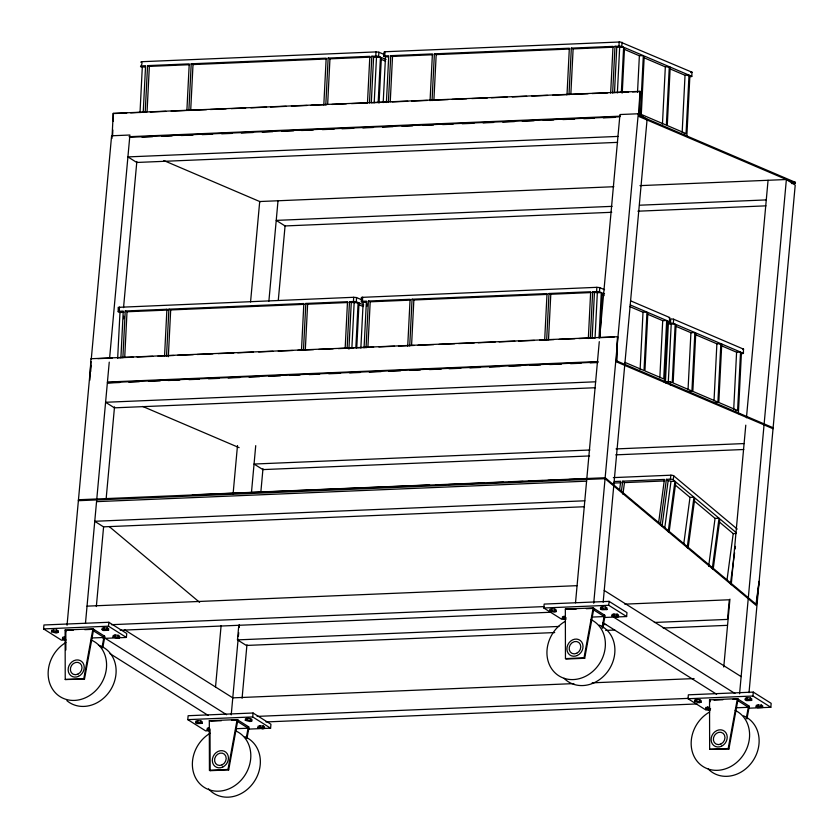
<?xml version="1.0" encoding="UTF-8"?>
<svg xmlns="http://www.w3.org/2000/svg" width="839" height="839" viewBox="0 0 839 839"><rect width="100%" height="100%" fill="white"/><g stroke="black" fill="none" stroke-linecap="round" stroke-linejoin="round"><path stroke-width="1.26" d="M89.825 380.245L90.906 358.735L617.588 336.722L616.822 360.959M90.717 371.583L91.032 365.259M111.975 138.414L112.027 137.407M112.09 136.138L113.234 113.359L639.916 91.346L639.15 115.593M112.541 136.338L112.856 130.003M113.307 121.141L113.234 113.359M123.941 312.307L119.977 312.475L118.184 311.709L118.215 307.336L353.67 297.289L356.407 297.53L362.563 300.152M118.184 311.709L119.274 311.248L119.484 307.074M117.68 357.938L119.977 312.475M120.889 357.844L123.239 311.08L119.274 311.248M123.616 318.81L123.753 316.209M122.872 357.76L125.231 310.996L166.909 309.255L168.691 310.021M124.728 357.225L127.014 311.762L125.231 310.996M145.283 66.984C136.096 67.026 143.196 66.638 141.812 61.698L375.998 51.913L378.746 52.165L383.696 54.273M140.019 112.562L142.305 67.099M143.217 112.468L145.577 65.704L141.602 65.872M145.199 112.384L147.559 65.62L189.236 63.879L186.877 110.643M147.056 111.849L149.352 66.386L147.559 65.62M164.549 356.019L166.909 309.255M166.531 355.935L168.891 309.172L303.844 303.529L301.484 350.293M168.324 356.701L170.684 309.937L168.891 309.172M188.859 110.559L191.219 63.795L326.172 58.164L323.812 104.917M190.715 110.024L193.012 64.561L191.219 63.795M303.466 350.209L305.826 303.445L347.503 301.704L345.144 348.468M305.323 349.674L307.619 304.211L305.826 303.445M325.805 104.833L328.154 58.08L369.831 56.339L367.472 103.092M327.661 104.298L329.947 58.845L328.154 58.08M347.126 348.384L349.485 301.621L355.117 301.516L358.127 302.522L355.83 347.986M348.919 349.15L351.279 302.386L349.485 301.621M353.46 301.463L353.67 297.289M351.866 348.154L354.152 302.69L351.279 302.386M356.334 301.757L356.544 297.583M356.732 348.363L359.019 302.91L357.036 302.994M369.464 103.008L371.813 56.255L377.456 56.14L380.455 57.146L378.169 102.61M367.073 302.009L363.151 302.522L361.368 301.757L361.389 297.384L596.844 287.326L599.591 287.578L604.541 289.686M371.32 102.473L373.607 57.021L371.813 56.255M361.368 301.757L362.448 301.295L362.658 297.121M360.864 347.986L363.151 302.522M375.788 56.087L375.998 51.913M374.194 102.778L376.491 57.314L373.607 57.021M378.662 56.381L378.871 52.207M364.063 347.891L366.423 301.128L362.448 301.295M366.926 306.256L367.062 303.655M366.045 347.807L368.405 301.044L410.082 299.303L407.723 346.067M379.06 102.998L381.357 57.534L386.055 59.538M367.902 347.273L370.198 301.809L368.405 301.044M388.457 57.031L383.696 56.381L383.853 53.256M383.696 56.381L384.786 55.919L384.996 51.745L620.283 41.971L692.091 72.248L690.812 72.563M383.192 102.61L385.489 57.146M386.391 102.515L388.751 55.752L384.786 55.919M388.384 102.431L390.733 55.668L432.41 53.927L430.061 100.69M390.24 101.897L392.526 56.433L390.733 55.668M409.715 345.983L412.064 299.219L547.018 293.577L544.658 340.34M411.571 345.448L413.858 299.984L412.064 299.219M432.043 100.607L434.392 53.843L569.345 48.211L566.996 94.964M433.899 100.072L436.186 54.608L434.392 53.843M546.65 340.256L549 293.493L590.677 291.752L588.328 338.516M548.507 339.722L550.793 294.258L549 293.493M568.978 94.88L571.338 48.127L613.005 46.386L610.656 93.139M570.835 94.346L573.121 48.893L571.338 48.127M590.31 338.432L592.659 291.668L598.301 291.563L601.301 292.57L599.015 338.033M592.166 337.897L594.452 292.433L592.659 291.668M596.634 291.511L596.844 287.326M595.04 338.201L597.337 292.738L594.452 292.433M599.518 291.804L599.728 287.63M599.979 337.11L602.203 292.958L604.552 293.954M612.638 93.056L614.997 46.302L620.629 46.187L623.639 47.194L621.342 92.657M614.494 92.521L616.78 47.068L614.997 46.302M618.962 46.135L619.172 41.96M617.378 92.825L619.664 47.362L616.78 47.068M621.846 46.428L622.056 42.254M622.244 93.045L624.531 47.582L643.335 55.615L640.388 114.062L638.406 114.146M617.588 336.722L616.319 361.777L773.034 428.729L773.086 427.722L616.371 360.77M637.535 92.154L639.37 55.783L624.09 49.249M639.916 91.346L638.657 116.401L795.362 183.353L795.414 182.346L638.699 115.394M640.126 369.401L643.01 312.244L629.869 306.634M630.257 304.945L646.974 312.087L644.027 370.534L624.929 362.375M662.453 124.025L665.337 66.879L643.849 57.692M669.302 66.711L666.365 125.158L641.29 114.45L644.226 55.993L669.302 66.711L665.337 66.879M670.204 67.089L667.257 125.546L686.061 133.579L689.008 75.132L670.204 67.089L668.222 67.172M659.832 377.812L662.705 320.666L647.425 314.143M666.68 320.498L663.733 378.945L644.929 370.911L647.865 312.465L666.68 320.498L662.705 320.666M665.39 382.448L668.337 324.001L675.185 324.137L672.238 382.584L669.228 381.577L663.597 381.682M668.274 322.113L669.543 321.851L669.574 317.478L631.033 301.012M667.54 323.193L670.508 323.067L670.718 318.893L673.465 319.145L743.648 349.192L742.851 349.464M668.264 382.752L671.21 324.305M682.159 132.447L685.033 75.29L669.753 68.767M670.288 384.954L670.445 381.818M675.185 324.137L673.392 323.372L673.602 319.198M686.826 136.463L689.899 75.51L687.917 75.594M690.602 76.737L691.871 76.475L691.902 72.102M688.032 389.873L690.917 332.716L675.636 326.193M691.934 391.005L694.881 332.548L676.077 324.515L673.13 382.962L691.934 391.005L689.952 391.079M714.01 400.958L716.884 343.812L695.395 334.635M717.911 402.101L720.858 343.644L695.783 332.936L692.836 391.383L717.911 402.101L715.929 402.175M721.75 344.032L718.803 402.479L737.607 410.512L740.554 352.065L721.75 344.032L719.768 344.116M733.706 409.38L736.59 352.233L721.309 345.699M742.148 353.68L743.427 353.418L743.448 349.034M65.369 640L61.467 640.167L43.586 628.914L43.943 624.982L108.86 622.276L126.752 633.529L126.395 637.451L103.019 638.427M51.515 631.819L51.651 630.257L56.695 630.047L58.09 630.928L57.954 632.491L56.14 633.036L51.515 631.819L56.549 631.61L57.954 632.491M53.329 631.274L53.476 629.711M56.549 631.61L56.695 630.047M62.474 638.899L62.621 637.336L64.435 636.791L64.288 638.353L62.474 638.899L66.029 640M65.673 632.008L65.82 630.456L65.117 630.016L65.232 679.506L84.477 679.171L93.643 629.292L84.781 629.659M67.047 625.244L91.042 361.588M91.283 358.977L111.597 135.782L129.909 135.016L109.594 358.211M85.473 623.325L109.248 362.123M93.643 629.292L93.496 630.844L104.015 637.472L104.162 635.91L102.043 647.425M96.338 606.534L103.585 526.923L94.755 521.281L584.793 500.799M106.196 498.209L114.513 406.842M123.543 307.64L136.841 161.455M102.096 629.628L102.232 628.065L107.266 627.855L108.671 628.736L108.535 630.299L103.491 630.509L102.096 629.628L107.13 629.418L108.535 630.299M103.91 629.082L104.046 627.52M107.13 629.418L107.266 627.855M126.395 637.451L108.504 626.198L108.86 622.276M113.066 637.095L113.202 635.532L115.027 634.987L118.247 635.322L119.641 636.203L119.505 637.766L117.691 638.311L113.066 637.095L114.88 636.549L119.505 637.766M114.88 636.549L115.027 634.987M118.1 636.885L118.247 635.322M209.561 730.738L205.67 730.895L187.779 719.642L188.135 715.719L253.063 713.003L270.945 724.256L270.588 728.189L262.796 728.514M195.676 722.704L195.823 721.152L197.637 720.607L200.857 720.942L202.262 721.823L202.115 723.375L197.081 723.596L195.676 722.704L197.49 722.159L202.115 723.375M197.49 722.159L197.637 720.607M200.71 722.494L200.857 720.942M207.17 729.762L207.317 728.21L209.131 727.654L208.995 729.217L207.17 729.762L208.575 730.643M215.529 686.931L221.108 625.6M233.095 493.814L237.489 445.53M250.557 301.998L259.702 201.528L613.854 186.719M554.705 632.554L246.309 645.443L237.468 639.884L238.811 625.16M231.228 714.87L238.119 639.192M238.36 636.581L238.716 632.669M239.188 627.446L239.419 624.835M251.417 493.049L255.727 445.645M268.879 301.232L278.013 200.762M231.512 720.292L237.836 720.019L237.689 721.582L248.218 728.2L248.354 726.647L246.247 738.152M242.083 698.247L246.949 644.751M260.845 492.084L262.985 468.592M278.296 300.268L285.071 225.89M245.334 720.323L245.47 718.761L247.295 718.215L250.515 718.551L251.91 719.432L251.773 720.995L249.959 721.54L245.334 720.323L247.148 719.778L251.773 720.995M247.148 719.778L247.295 718.215M250.368 720.114L250.515 718.551M270.588 728.189L252.707 716.936L253.063 713.003M257.982 727.717L258.129 726.154L263.163 725.945L264.568 726.836L264.421 728.388L262.607 728.934L257.982 727.717L263.027 727.507L264.421 728.388M259.807 727.172L259.943 725.609M263.027 727.507L263.163 725.945M565.591 619.098L561.7 619.266L543.808 608.002L544.165 604.08L609.093 601.364L626.974 612.617L626.618 616.55L604.541 617.473M549.692 610.918L549.828 609.366L551.653 608.81L554.873 609.145L556.267 610.037L556.131 611.589L554.317 612.134L549.692 610.918L551.506 610.373L556.131 611.589M551.506 610.373L551.653 608.81M554.726 610.708L554.873 609.145M562.34 618.312L562.487 616.759L564.301 616.214L564.165 617.766L562.34 618.312L565.895 619.423M575.512 602.842L599.287 341.641M599.644 337.729L619.948 114.534L638.269 113.768L647.1 119.327L603.157 602.255M593.729 603.231L638.269 113.768M586.272 608.705L593.865 608.38L593.718 609.943L604.248 616.56L604.384 615.008L602.035 627.792M600.504 608.873L600.64 607.31L602.465 606.765L605.685 607.1L607.079 607.992L606.943 609.544L601.909 609.754L600.504 608.873L602.318 608.327L606.943 609.544M602.318 608.327L602.465 606.765M605.538 608.663L605.685 607.1M626.618 616.55L608.736 605.297L609.093 601.364M611.998 615.931L612.145 614.368L617.179 614.158L618.584 615.039L618.437 616.602L616.623 617.147L611.998 615.931L613.812 615.386L618.437 616.602M613.812 615.386L613.959 613.823M617.032 615.721L617.179 614.158M709.794 709.836L705.893 709.993L688.011 698.74L688.368 694.818L753.286 692.102L771.177 703.355L770.821 707.277L748.745 708.2M694.608 701.54L694.755 699.988L696.569 699.443L699.789 699.778L701.194 700.659L701.047 702.212L699.233 702.757L694.608 701.54L696.433 700.995L701.047 702.212M696.433 700.995L696.569 699.443M699.653 701.331L699.789 699.778M710.203 710.234L705.589 709.007L705.725 707.455L709.689 707.13M705.589 709.007L707.403 708.462L707.539 706.91M710.098 701.834L710.234 700.282L709.532 699.841L709.647 749.332L728.902 749.007L738.058 699.118L733.003 699.327M723.763 666.995L729.94 599.14M731.241 584.783L745.777 425.163M746.448 417.759L768.063 180.28M738.058 699.118L737.921 700.68L748.44 707.298L748.587 705.735L746.238 718.53M739.579 693.79L786.374 179.515L639.989 185.629M745.2 699.747L745.347 698.184L747.161 697.639L750.381 697.975L751.786 698.856L751.639 700.418L746.605 700.628L745.2 699.747L747.014 699.191L751.639 700.418M747.014 699.191L747.161 697.639M749.017 692.657L795.215 185.073L786.374 179.515M750.234 699.527L750.381 697.975M770.821 707.277L752.929 696.024L753.286 692.102M756.159 706.816L756.306 705.263L761.34 705.054L762.745 705.935L762.599 707.487L757.565 707.707L756.159 706.816L761.204 706.606L762.599 707.487M757.984 706.27L758.12 704.718M761.204 706.606L761.34 705.054M605.066 478.681L605.192 477.737L78.509 499.74L78.384 500.694L605.066 478.681L756.327 605.517L759.075 581.322L756.023 604.206M619.549 490.27L620.755 481.25L614.263 481.523M621.363 491.476L622.737 481.167L664.415 479.426L658.552 523.253M622.916 494.223L624.468 482.614L622.737 481.167M660.345 524.616L666.397 479.342L670.371 479.174A2.328 0.776 7.6 0 1 671.756 479.279L672.521 479.468A1.919 0.64 7.6 0 1 673.214 479.814L674.944 481.271L668.201 531.716M662.076 526.063L668.127 480.789L666.397 479.342M670.371 479.174L670.896 475.199A2.328 0.776 7.6 0 1 672.291 475.304L673.046 475.493A1.919 0.64 7.6 0 1 673.748 475.849L737.198 529.052M664.75 528.004L670.98 481.439A1.688 0.566 7.6 0 0 670.34 481.062L669.26 480.81A2.098 0.703 7.6 0 0 668.127 480.789M673.214 479.814L673.748 475.849M669.071 532.44L675.815 481.995L693.958 497.212L687.214 547.657M683.764 543.945L689.994 497.38L674.703 484.564M688.085 548.391L694.828 497.936L719.033 518.229L712.28 568.685M708.661 566.262L715.059 518.397L694.734 501.355M713.15 569.408L719.893 518.953L736.223 532.65M726.983 580.189L733.213 533.614L719.768 522.34M730.433 583.902L734.586 552.859M735.1 548.979L735.446 546.388M84.477 679.171L83.774 678.73L92.94 628.851L65.117 630.016M102.746 647.865L104.865 636.35L92.94 628.851M228.68 769.908L227.977 769.468L237.133 719.579L209.31 720.743L209.425 770.244L210.128 770.684L228.68 769.908L237.836 720.019M246.949 738.593L249.057 727.088L237.133 719.579M584.71 658.269L584.007 657.828L593.163 607.939L565.339 609.104L565.455 658.605L566.157 659.045L584.71 658.269L593.865 608.38M602.738 628.243L605.087 615.448L593.163 607.939M728.902 749.007L728.2 748.556L737.366 698.677L709.532 699.841M746.941 718.971L749.29 706.176L737.366 698.677M435.483 485.341L435.693 485.194A2.328 0.776 7.6 0 1 436.72 484.994L443.265 484.722M56.276 631.473L58.09 630.928M669.176 317.876L669.669 317.52M665.893 383.004L666.481 382.752L664.498 381.839L667.571 320.886L669.365 321.652M141.812 61.698L140.721 62.159M384.996 51.745L383.905 52.207M149.352 66.386L189.719 64.697M193.012 64.561L326.665 58.982M329.947 58.845L370.324 57.157M392.526 56.433L432.903 54.745M436.186 54.608L569.838 49.029M573.121 48.893L613.498 47.204M376.491 57.314L380.455 57.146M619.664 47.362L623.639 47.194M639.37 55.783L643.335 55.615M685.033 75.29L689.008 75.132M113.685 113.548L126.752 113.003M130.674 112.846L146.353 112.185M150.275 112.027L165.965 111.367M171.187 111.147L185.566 110.549M190.789 110.329L206.478 109.678M210.4 109.51L226.079 108.86M231.302 108.64L245.68 108.032M250.913 107.822L266.592 107.161M270.515 106.993L286.193 106.343M291.427 106.123L307.105 105.473M311.028 105.305L326.707 104.655M331.94 104.435L346.308 103.826M351.541 103.617L367.22 102.956M371.142 102.788L386.821 102.138M392.054 101.918L407.733 101.267M411.655 101.1L427.345 100.439M431.256 100.281L448.246 99.568M452.169 99.411L466.547 98.803M471.77 98.583L487.459 97.932M491.381 97.764L507.06 97.114M512.283 96.894L526.661 96.296M531.895 96.076L547.573 95.415M552.796 95.206L567.174 94.597M572.408 94.377L588.087 93.727M592.009 93.559L607.688 92.909M612.921 92.689L628.6 92.028M632.522 91.871L640.367 91.545M129.017 136.694L620.409 116.16M129.709 137.271L619.748 116.799M142.032 137.156L152.488 136.715M161.633 136.338L172.089 135.897M181.245 135.519L193.001 135.027M202.147 134.639L212.603 134.209M221.758 133.821L232.214 133.391M241.359 133.002L253.116 132.51M262.271 132.132L272.727 131.692M281.873 131.314L293.629 130.821M301.474 130.496L313.241 130.003M322.386 129.615L334.142 129.122M341.987 128.797L353.754 128.304M362.899 127.927L373.355 127.486M382.5 127.109L392.956 126.668M402.101 126.28L412.557 125.85M423.013 125.41L433.469 124.98M442.614 124.592L453.07 124.151M462.226 123.773L473.983 123.281M483.128 122.903L493.584 122.463M502.739 122.075L514.496 121.592M522.34 121.256L534.097 120.764M543.253 120.386L553.709 119.946M562.854 119.568L574.621 119.075M583.766 118.698L594.222 118.257M603.367 117.869L615.134 117.387M617.955 136.421L127.916 156.903L136.757 162.462L617.64 142.368M684.079 133.663L686.061 133.579M792.803 182.462L795.414 182.346M791.45 183.521L795.362 183.353M612.071 206.352L276.23 220.384L285.061 225.943L611.757 212.288M639.517 205.209L766.269 199.913M637.892 211.197L765.955 205.849M127.014 311.762L167.391 310.073M170.684 309.937L304.337 304.347M307.619 304.211L347.986 302.522M370.198 301.809L410.575 300.121M413.858 299.984L547.51 294.395M550.793 294.258L591.17 292.57M354.152 302.69L358.127 302.522M597.337 292.738L601.301 292.57M643.01 312.244L646.974 312.087M690.917 332.716L694.881 332.548M97.89 358.652L112.269 358.054M117.491 357.834L133.17 357.173M137.093 357.015L152.782 356.355M158.005 356.135L173.683 355.484M177.606 355.317L193.295 354.666M197.217 354.498L212.896 353.848M218.119 353.628L233.808 352.967M237.731 352.81L253.409 352.149M258.632 351.929L273.011 351.331M278.244 351.111L292.612 350.513M297.845 350.293L313.524 349.643M318.757 349.423L333.125 348.825M338.358 348.604L354.037 347.944M357.959 347.786L373.638 347.126M378.871 346.906L394.55 346.255M398.473 346.088L414.162 345.437M418.074 345.269L433.763 344.619M438.986 344.399L454.675 343.738M458.587 343.581L474.276 342.92M478.199 342.763L495.188 342.05M499.1 341.882L514.789 341.232M518.712 341.064L534.391 340.414M539.624 340.194L553.992 339.585M559.225 339.376L574.904 338.715M578.826 338.557L594.505 337.897M599.738 337.677L614.117 337.079M716.884 343.812L720.858 343.644M736.59 352.233L740.554 352.065M107.99 382.018L598.081 361.536M107.371 382.647L597.41 362.165M107.937 383.014L119.704 382.532M128.849 382.144L139.305 381.703M148.451 381.326L160.218 380.833M168.062 380.507L179.819 380.015M188.964 379.637L199.42 379.197M208.575 378.809L219.031 378.379M228.177 377.99L239.933 377.498M249.089 377.12L259.545 376.68M268.69 376.302L280.446 375.809M289.602 375.432L300.058 374.991M309.203 374.603L319.659 374.173M328.804 373.785L340.571 373.292M349.716 372.915L360.172 372.474M369.317 372.097L381.084 371.604M388.918 371.278L400.685 370.786M409.831 370.398L420.287 369.968M429.432 369.579L441.199 369.087M449.043 368.761L460.8 368.269M469.955 367.891L480.401 367.451M489.557 367.073L500.013 366.633M509.158 366.255L520.914 365.762M530.07 365.374L540.526 364.944M549.671 364.556L561.438 364.063M570.583 363.686L581.039 363.245M590.184 362.868L598.029 362.532M595.627 381.797L105.588 402.28L114.419 407.838L595.312 387.733M735.625 410.596L737.607 410.512M589.901 450.008L254.06 464.04L262.89 469.599L589.586 455.944M616.036 448.917L744.099 443.569M615.721 454.853L743.784 449.505M448.498 484.502L464.187 483.841M468.12 483.684L483.82 483.023M487.742 482.855L503.442 482.205M508.675 481.985L523.064 481.387M528.297 481.167L542.686 480.558M547.919 480.348L563.619 479.688M568.852 479.468L583.241 478.87M613.34 477.611L670.896 475.199M96.548 501.649L586.587 481.167M613.403 483.075L621.185 482.75M624.468 482.614L664.845 480.925M670.98 481.439L674.944 481.271M689.994 497.38L693.958 497.212M103.596 526.84L584.489 506.735M715.059 518.397L719.033 518.229M733.213 533.614L736.191 533.489M87.036 606.146L577.075 585.664M111.388 624.688L543.924 606.607M624.761 604.143L729.301 599.77L727.518 619.402L654.336 622.465M43.586 628.914L108.504 626.198M543.808 608.002L608.736 605.297M73.402 630.141L65.82 630.456L65.862 649.994M576.162 609.124L565.339 609.104M120.218 630.246L551.454 612.218M91.367 637.997L104.015 637.472M591.6 617.095L604.248 616.56M237.468 639.884L558.942 626.45M603.367 624.594L605.978 624.478M605.674 630.425L614.819 630.037M663.167 628.023L727.203 625.349M65.232 679.506L83.774 678.73M565.455 658.605L584.007 657.828M573.845 683.596L232.781 697.859L124.571 629.774M592.145 682.841L694.073 678.573M257.133 716.391L688.368 698.373M187.779 719.642L252.707 716.936M688.011 698.74L752.929 696.024M211.281 721.131L221.391 720.711M714.031 700.125L722.882 699.747M265.963 721.949L697.199 703.931M235.57 728.734L248.218 728.2M735.793 707.822L748.44 707.298M248.512 729.112L260.205 728.619M209.425 770.244L227.977 769.468M709.647 749.332L728.2 748.556M670.508 323.067L673.392 323.372M564.165 617.766L566.304 617.997M707.403 708.462L710.623 708.798M429.893 485.278L429.128 485.089A2.328 0.776 7.6 0 0 427.743 484.984L193.557 494.769A2.328 0.776 7.6 0 0 192.53 494.968L192.267 495.209A1.919 0.64 7.6 0 0 192.278 495.388M689.899 75.51L691.693 76.276M380.906 59.202L385.615 61.216M743.239 353.209L741.445 352.443L738.383 413.396L740.166 414.162M601.752 294.625L604.111 295.632M163.815 160.553L260.247 201.759M359.019 302.91L363.727 304.914M358.578 304.578L363.277 306.592M142.682 406.443L239.125 447.648M604.227 590.457L741.141 676.612M613.477 617.043L734.933 693.465M602.895 622.664L716.611 694.231M105.127 638.28L226.572 714.702M109.993 653.644L208.261 715.468M209.31 720.743L210.012 721.183M605.192 477.737L756.453 604.562M109.437 526.735L199.598 602.329M210.033 728.997L210.128 770.684M235.444 730.79A32.406 27.855 -57.8 0 1 243.604 777.145A32.406 27.855 -57.8 0 1 197.952 781.591A32.406 27.855 -57.8 0 1 210.117 733.255M244.978 736.789A32.406 27.855 -57.8 0 1 253.672 782.409A32.406 27.855 -57.8 0 1 208.492 788.817M91.21 640.042A32.406 27.855 -57.8 0 1 99.369 686.396A32.406 27.855 -57.8 0 1 53.727 690.843A32.406 27.855 -57.8 0 1 65.882 642.506M98.457 645.201A32.406 27.855 -57.8 0 1 111.325 688.672A32.406 27.855 -57.8 0 1 66.868 700.649M735.142 710.36A32.406 27.855 -57.8 0 1 741.718 757.177A32.406 27.855 -57.8 0 1 696.202 760.019A32.406 27.855 -57.8 0 1 709.71 711.944M743.564 715.866A32.406 27.855 -57.8 0 1 752.982 760.774A32.406 27.855 -57.8 0 1 708.252 769.038M599.34 625.118A32.406 27.855 -57.8 0 1 608.757 670.025A32.406 27.855 -57.8 0 1 564.028 678.279M590.908 619.601A32.406 27.855 -57.8 0 1 597.494 666.428A32.406 27.855 -57.8 0 1 551.968 669.26A32.406 27.855 -57.8 0 1 565.486 621.196M222.702 767.077A8.946 7.687 -57.8 0 0 225.911 752.237A8.946 7.687 -57.8 0 0 212.54 758.425A8.946 7.687 -57.8 0 0 222.702 767.077M222.062 764.895A6.46 5.548 -57.8 0 0 224.38 754.188A6.46 5.548 -57.8 0 0 214.721 758.655A6.46 5.548 -57.8 0 0 222.062 764.895M78.509 676.339A8.946 7.687 -57.8 0 0 81.719 661.51A8.946 7.687 -57.8 0 0 68.347 667.687A8.946 7.687 -57.8 0 0 78.509 676.339M77.859 674.168A6.46 5.548 -57.8 0 0 80.177 663.45A6.46 5.548 -57.8 0 0 70.518 667.917A6.46 5.548 -57.8 0 0 77.859 674.168M721.54 746.196A8.946 7.687 -57.8 0 0 724.655 731.356A8.946 7.687 -57.8 0 0 711.304 737.638A8.946 7.687 -57.8 0 0 721.54 746.196M720.879 744.036A6.46 5.548 -57.8 0 0 723.124 733.317A6.46 5.548 -57.8 0 0 713.496 737.848A6.46 5.548 -57.8 0 0 720.879 744.036M577.347 655.469A8.946 7.687 -57.8 0 0 580.452 640.618A8.946 7.687 -57.8 0 0 567.112 646.911A8.946 7.687 -57.8 0 0 577.347 655.469M576.687 653.298A6.46 5.548 -57.8 0 0 578.931 642.58A6.46 5.548 -57.8 0 0 569.293 647.121A6.46 5.548 -57.8 0 0 576.687 653.298"/></g></svg>
